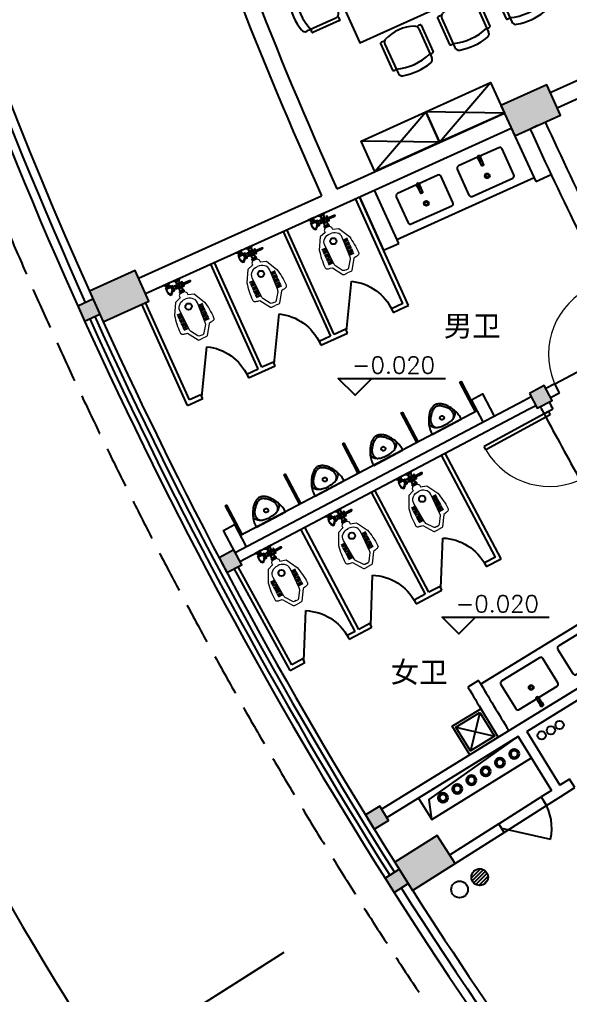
# Model space of a CAD drawing. Extents: x 13680 to 1640314, y -473492 to 65390.
# Drawn here: x 1351791 to 1358369, y -323624 to -311968 of the extents above; entities that cross this region are included whole.
import ezdxf

# ---------------------------------------------------------------- set-up
doc = ezdxf.new("R2010")
doc.units = 0
doc.header["$LTSCALE"] = 1000
doc.header["$MEASUREMENT"] = 0
doc.linetypes.add('DASH', pattern=[0.35, 0.25, -0.1])
for name, color, linetype in [('001', 93, 'Continuous'), ('ACS_FFG_FM_F', 7, 'Continuous'), ('AXIS', 1, 'Continuous'), ('COLUMN', 255, 'Continuous'), ('door', 2, 'Continuous'), ('PUB_HATCH', 8, 'Continuous'), ('VPIPE-废水', 31, 'DASH'), ('VPIPE-污水', 2, 'DASH'), ('VPIPE-通气', 3, 'Continuous'), ('WALL', 255, 'Continuous'), ('WINDOW', 2, 'Continuous'), ('卫生间洁具', 8, 'Continuous'), ('室外建筑', 8, 'Continuous'), ('装修家具', 8, 'Continuous')]:
    doc.layers.add(name, color=color, linetype=linetype)
for name, color, linetype, lineweight in [('04071 FF-TXT', 3, 'Continuous', 25), ('74071 FF-SAN', 4, 'Continuous', 20), ('ACS_DLJ_QYG', 6, 'Continuous', 50)]:
    doc.layers.add(name, color=color, linetype=linetype, lineweight=lineweight)
doc.styles.add('_TCH_DIM_T3', font='SIMPLEX', dxfattribs={"width": 0.705882, "bigfont": 'GBCBIG'})
doc.styles.add('IN-C', font='')
doc.styles.add('IN-E', font='simplex.shx')
doc.styles.get('IN-C').set_extended_font_data('SimSun')
doc.linetypes.add('FENCELINE1', pattern='A,0.25,-0.1,[133,ltypeshp.shx,S=0.1,R=0,X=-0.1,Y=0],-0.1,1', length=1.45)
doc.dimstyles.new('_TCH_ARROW&&100', dxfattribs={"dimtxt": 297.5, "dimasz": 200, "dimexe": 250, "dimexo": 300, "dimgap": 126.25, "dimtad": 1, "dimdec": 0, "dimzin": 0, "dimdsep": 46, "dimtxsty": '_TCH_DIM_T3', "dimcen": 0.09, "dimclrt": 7, "dimazin": 2, "dimtfac": 1, "dimtdec": 0, "dimtix": 1, "dimtmove": 2, "dimatfit": 3, "dimfxl": 1, "dimtolj": 1, "dimtzin": 0, "dimarcsym": 0})

# ---------------------------------------------------------------- blocks, each defined once
blk = doc.blocks.new('$DorLib2D$00000228')
at = {"color": 0}
blk.add_line((0.5, 0), (0, 0.866), dxfattribs=at)
blk.add_arc((0.5, 0), 1, 120, 180, dxfattribs=at)
blk = doc.blocks.new('A$C59BC2475')
at = {"layer": '卫生间洁具', "color": 8}
for p, q in [((42, 238), (76, 162)), ((15, 226), (50, 150))]:
    blk.add_line(p, q, dxfattribs=at)
for radius in [28.6, 19]:
    blk.add_circle((120, 29), radius, dxfattribs=at)
for centre, radius, start, end in [((22, 247), 21.9, 303.7888, 284.8126), ((22, 247), 11.7, 310.7142, 277.8871), ((22, 247), 10.2, 312.6958, 275.9055), ((23, 245), 2.73, 24.3007, 204.3007), ((298, 344), 295, 199.8088, 208.7925), ((-234, 104), 295, 19.8088, 28.7925), ((42, 203), 2.73, 204.3007, 24.3007)]:
    blk.add_arc(centre, radius, start, end, dxfattribs=at)
at = {"layer": '卫生间洁具', "color": 8, "extrusion": (-1.1128e-26, -1.18513e-26, -1)}
for centre in [(59, 165), (59, 164), (63, 156)]:
    blk.add_ellipse(centre, major_axis=(-13.3, -6), ratio=0.448066, start_param=3.141593, end_param=6.283185, dxfattribs=at)
blk = doc.blocks.new('A$C03587EE0')
at = {"layer": '装修家具', "color": 8}
for p, q in [((452, 493), (71, 487)), ((478, 538), (131, 533)), ((458, 49), (78, 44)), ((486, 5), (138, 0))]:
    blk.add_line(p, q, dxfattribs=at)
for centre, radius, start, end in [((72, 433), 54, 90.7938, 166.8568), ((750, 275), 660, 161.17, 200.4176), ((178, 511), 57.9, 164.7793, 203.647), ((131, 524), 9, 90.7938, 164.7793), ((452, 439), 54, 24.9428, 90.7938), ((478, 529), 9, 16.8083, 90.7938), ((432, 515), 57.9, 328.4736, 16.8083), ((750, 275), 750, 166.8568, 194.7308), ((81, 266), 464, 336.6448, 24.9428), ((77, 98), 54, 194.7308, 270.7938), ((185, 23), 57.9, 157.9406, 196.8083), ((138, 9), 9, 196.8083, 270.7938), ((457, 103), 54, 270.7938, 336.6448), ((485, 14), 9, 270.7938, 344.7793), ((438, 27), 57.9, 344.7793, 33.114)]:
    blk.add_arc(centre, radius, start, end, dxfattribs=at)
blk = doc.blocks.new('A$C40867F42')
at = {"layer": '装修家具', "color": 8}
blk.add_lwpolyline([(-40032, -14249), (-38832, -14249), (-38832, -11763), (-40032, -11763)], close=True, dxfattribs=at)
at = {"layer": '装修家具', "color": 8, "xscale": -1}
for p, rotation in [((-39173, -11164), 90.793803449409), ((-40630, -12003), 180.7938034227225), ((-40630, -12749), 180.7938034227225), ((-40630, -13495), 180.7938034227225)]:
    blk.add_blockref('A$C03587EE0', p, dxfattribs=dict(at, rotation=rotation))
at = {"layer": '装修家具', "color": 8}
for p, rotation in [((-38234, -12003), 179.2061965576802), ((-38233, -12749), 179.2061965576802), ((-38233, -13495), 179.2061965576802), ((-39173, -14847), 89.20619653099655)]:
    blk.add_blockref('A$C03587EE0', p, dxfattribs=dict(at, rotation=rotation))
blk = doc.blocks.new('A$C44F7551D')
at = {"layer": '装修家具', "color": 8}
for p, q in [((0, 400), (850, 0)), ((850, 400), (0, 0))]:
    blk.add_line(p, q, dxfattribs=at)
blk.add_lwpolyline([(0, 400), (0, 0), (850, 0), (850, 400)], close=True, dxfattribs=at)
blk = doc.blocks.new('A$C2B4B4DE6')
at = {"layer": '卫生间洁具', "color": 8}
for points in [[(0, 400), (400, 400), (400, 0), (0, 0)], [(33, 367), (367, 367), (367, 33), (33, 33)]]:
    blk.add_lwpolyline(points, close=True, dxfattribs=at)
for points in [[(33, 367), (367, 33)], [(33, 33), (367, 367)]]:
    blk.add_lwpolyline(points, dxfattribs=at)
blk = doc.blocks.new('A$C6CAE1B6A')
at = {"color": 8}
for p, q in [((186, 387), (186, 325)), ((209, 387), (209, 326)), ((233, 387), (233, 327)), ((257, 387), (257, 328)), ((281, 387), (281, 329)), ((305, 387), (305, 330)), ((329, 387), (329, 331)), ((353, 387), (353, 332)), ((376, 387), (376, 333)), ((732, 361), (716, 361)), ((755, 366), (732, 366)), ((770, 391), (770, 311)), ((664, 240), (622, 240)), ((753, 240), (714, 240)), ((732, 338), (716, 338)), ((755, 331), (732, 331)), ((770, 268), (770, 172)), ((663, 201), (622, 201)), ((753, 201), (715, 201)), ((186, 53), (186, 115)), ((209, 53), (209, 114)), ((233, 53), (233, 113)), ((257, 53), (257, 112)), ((281, 53), (281, 111)), ((305, 53), (305, 110)), ((329, 53), (329, 109)), ((353, 53), (353, 108)), ((376, 53), (376, 107))]:
    blk.add_line(p, q, dxfattribs=at)
for points in [[(716, 374), (712, 374), (712, 378), (706, 378), (706, 382), (671, 382), (671, 376), (646, 376), (646, 363), (631, 363), (631, 344), (646, 344), (646, 329), (661, 329), (661, 324), (667, 324), (667, 313), (707, 313), (719, 321)], [(605, 247), (605, 193)], [(622, 193), (622, 247)], [(669, 245), (669, 263), (712, 263), (712, 243)], [(712, 197), (712, 178), (669, 178), (669, 195)], [(683, 167), (683, 83), (686, 80), (686, 76), (690, 76)], [(697, 167), (697, 83), (694, 80), (694, 76), (690, 76)]]:
    blk.add_lwpolyline(points, dxfattribs=at)
for points in [[(732, 379), (716, 379), (716, 321), (732, 321)], [(719, 313), (660, 313), (660, 293), (719, 293)], [(671, 293), (709, 293), (709, 263), (671, 263)], [(718, 178), (662, 178), (662, 167), (718, 167)]]:
    blk.add_lwpolyline(points, close=True, dxfattribs=at)
for centre, radius in [((416, 220), 37.7), ((689, 220), 32.4), ((689, 220), 12)]:
    blk.add_circle(centre, radius, dxfattribs=at)
for centre, radius, start, end in [((808, 351), 55, 133.5861, 226.4139), ((614, 239), 12, 43.7102, 136.2898), ((817, 220), 67.5, 135.0245, 224.9756), ((614, 201), 12, 223.7102, 316.2898)]:
    blk.add_arc(centre, radius, start, end, dxfattribs=at)
at = {"layer": '74071 FF-SAN', "color": 8}
for points in [[(605, 220), (605, 244), (578, 269), (551, 269), (526, 343), (387, 417, 0.052543), (173, 440, 0.132929), (154, 435, 0.161391), (145, 425, 0.043176), (139, 407, 0.005173), (135, 387), (130, 361), (5, 279, 0.19508), (0, 262), (0, 220)], [(41, 220), (41, 242, -0.210701), (52, 261), (136, 319, -0.078002), (159, 324), (413, 335, -0.245665), (487, 300, -0.196051), (513, 220, -0.196051)], [(605, 220), (605, 196), (578, 171), (551, 171), (526, 97), (387, 23, -0.052543), (173, 0, -0.132929), (154, 5, -0.161391), (145, 15, -0.043176), (139, 33, -0.005173), (135, 53), (130, 79), (5, 161, -0.19508), (0, 178), (0, 220)], [(41, 220), (41, 198, 0.210701), (52, 179), (136, 121, 0.078002), (159, 116), (413, 105, 0.245665), (487, 140, 0.196051), (513, 220, 0.196051)]]:
    blk.add_lwpolyline(points, format="xyb", dxfattribs=at)
blk = doc.blocks.new('A$C2BEA3424')
at = {"layer": '卫生间洁具', "color": 8}
for points in [[(46, 0), (389, 187, 0.056281), (357, 240, 0.051243), (311, 287, 0.047086), (253, 329, 0.038643), (200, 354, 0.050944), (157, 365, 0.073316), (111, 366, 0.092337), (75, 355, 0.092337), (46, 331, 0.073316), (22, 292, 0.050944), (8, 249, 0.038643), (1, 191, 0.047086), (3, 120, 0.051243), (19, 56, 0.056281)], [(147, 222, -0.999985), (171, 179, -0.999985)]]:
    blk.add_lwpolyline(points, format="xyb", close=True, dxfattribs=at)
for points in [[(2, 135, 0.078162), (12, 112, 0.158684), (36, 94, 0.087457), (89, 84, 0.073385), (138, 92, 0.051629), (203, 119), (203, 119, 0.051629), (262, 159, 0.073385), (295, 197, 0.087457), (316, 246, 0.158684), (313, 276, 0.078162), (299, 297)], [(295, 196, 0.099174), (299, 234, 0.110283), (288, 267, 0.092873), (261, 297, 0.05733), (232, 315, 0.037877), (184, 333, 0.072182), (122, 342, 0.124936), (87, 333), (87, 333, 0.124936), (60, 308, 0.072182), (34, 252, 0.037877), (23, 201, 0.05733), (22, 167, 0.092873), (34, 128, 0.110283), (55, 102, 0.099174), (89, 84)]]:
    blk.add_lwpolyline(points, format="xyb", dxfattribs=at)
blk = doc.blocks.new('*D122')
at = {"layer": 'AXIS', "color": 0, "lineweight": -2, "transparency": 16777216}
for p, q in [((1348110, -308695), (1345758, -309379)), ((1350887, -316223), (1348654, -317231))]:
    blk.add_line(p, q, dxfattribs=at)
blk.add_arc((1402655, -292849), 59000, 196.39422, 204.10568, dxfattribs=at)
at = {"layer": 'AXIS', "color": 0, "transparency": 16777216}
for points in [[(1346022, -309510), (1346086, -309492), (1345998, -309309)], [(1348831, -316932), (1348770, -316959), (1348882, -317128)]]:
    blk.add_solid(points, dxfattribs=at)
at = {"layer": 'Defpoints', "color": 0, "transparency": 16777216}
for p in [(1402655, -292849), (1348398, -308612), (1346836, -311960), (1351161, -316099)]:
    blk.add_point(p, dxfattribs=at)
at = {"layer": 'AXIS', "color": 7, "transparency": 16777216, "insert": (1347560, -313174), "char_height": 297.5, "attachment_point": 5, "rotation": 290.25, "style": '_TCH_DIM_T3'}
blk.add_mtext('\\A1;8.1°', dxfattribs=at)
blk = doc.blocks.new('*D123')
at = {"layer": 'AXIS', "color": 0, "lineweight": -2, "transparency": 16777216}
for p, q in [((1350887, -316223), (1348654, -317231)), ((1354697, -323284), (1352629, -324596))]:
    blk.add_line(p, q, dxfattribs=at)
blk.add_arc((1402655, -292849), 59000, 204.49413, 212.20578, dxfattribs=at)
at = {"layer": 'AXIS', "color": 0, "transparency": 16777216}
for points in [[(1348934, -317324), (1348995, -317296), (1348882, -317128)], [(1352761, -324276), (1352705, -324311), (1352840, -324462)]]:
    blk.add_solid(points, dxfattribs=at)
at = {"layer": 'Defpoints', "color": 0, "transparency": 16777216}
for p in [(1402655, -292849), (1351161, -316099), (1350086, -319634), (1354951, -323123)]:
    blk.add_point(p, dxfattribs=at)
at = {"layer": 'AXIS', "color": 7, "transparency": 16777216, "insert": (1350973, -320735), "char_height": 297.5, "attachment_point": 5, "rotation": 298.35, "style": '_TCH_DIM_T3'}
blk.add_mtext('\\A1;8.1°', dxfattribs=at)
blk = doc.blocks.new('*D124')
at = {"layer": 'AXIS', "color": 0, "lineweight": -2, "transparency": 16777216}
for p, q in [((1354697, -323284), (1352629, -324596)), ((1356966, -326595), (1354996, -328050))]:
    blk.add_line(p, q, dxfattribs=at)
blk.add_arc((1402655, -292849), 59000, 212.59422, 216.25576, dxfattribs=at)
at = {"layer": 'AXIS', "color": 0, "transparency": 16777216}
for points in [[(1352919, -324649), (1352975, -324613), (1352840, -324462)], [(1355105, -327721), (1355051, -327761), (1355197, -327902)]]:
    blk.add_solid(points, dxfattribs=at)
at = {"layer": 'Defpoints', "color": 0, "transparency": 16777216}
for p in [(1402655, -292849), (1354951, -323123), (1353598, -325627), (1357208, -326417)]:
    blk.add_point(p, dxfattribs=at)
at = {"layer": 'AXIS', "color": 7, "transparency": 16777216, "insert": (1354215, -326048), "char_height": 297.5, "attachment_point": 5, "rotation": 304.425, "style": '_TCH_DIM_T3'}
blk.add_mtext('\\A1;4.05°', dxfattribs=at)
blk = doc.blocks.new('*D125')
at = {"layer": 'AXIS', "color": 0, "lineweight": -2, "transparency": 16777216}
for p, q in [((1356966, -326595), (1354996, -328050)), ((1359464, -329738), (1357601, -331329))]:
    blk.add_line(p, q, dxfattribs=at)
blk.add_arc((1402655, -292849), 59000, 216.6442, 220.30638, dxfattribs=at)
at = {"layer": 'AXIS', "color": 0, "transparency": 16777216}
for points in [[(1355289, -328082), (1355343, -328043), (1355197, -327902)], [(1357687, -330993), (1357636, -331036), (1357792, -331167)]]:
    blk.add_solid(points, dxfattribs=at)
at = {"layer": 'Defpoints', "color": 0, "transparency": 16777216}
for p in [(1402655, -292849), (1357208, -326417), (1356036, -329010), (1359692, -329543)]:
    blk.add_point(p, dxfattribs=at)
at = {"layer": 'AXIS', "color": 7, "transparency": 16777216, "insert": (1356681, -329386), "char_height": 297.5, "attachment_point": 5, "rotation": 308.4753, "style": '_TCH_DIM_T3'}
blk.add_mtext('\\A1;4.05°', dxfattribs=at)
blk = doc.blocks.new('*D126')
at = {"layer": 'AXIS', "color": 0, "lineweight": -2, "transparency": 16777216}
for p, q in [((1359464, -329738), (1357601, -331329)), ((1362177, -332696), (1360431, -334414))]:
    blk.add_line(p, q, dxfattribs=at)
blk.add_arc((1402655, -292849), 59000, 220.69483, 224.35579, dxfattribs=at)
at = {"layer": 'AXIS', "color": 0, "transparency": 16777216}
for points in [[(1357896, -331340), (1357947, -331297), (1357792, -331167)], [(1360493, -334073), (1360446, -334120), (1360609, -334239)]]:
    blk.add_solid(points, dxfattribs=at)
at = {"layer": 'Defpoints', "color": 0, "transparency": 16777216}
for p in [(1402655, -292849), (1359692, -329543), (1358707, -332213), (1362391, -332485)]:
    blk.add_point(p, dxfattribs=at)
at = {"layer": 'AXIS', "color": 7, "transparency": 16777216, "insert": (1359376, -332542), "char_height": 297.5, "attachment_point": 5, "rotation": 312.5253, "style": '_TCH_DIM_T3'}
blk.add_mtext('\\A1;4.05°', dxfattribs=at)
blk = doc.blocks.new('*D134')
at = {"layer": 'AXIS', "color": 0, "lineweight": -2, "transparency": 16777216}
for p, q in [((1345855, -292849), (1342605, -292849)), ((1393769, -348949), (1393261, -352159))]:
    blk.add_line(p, q, dxfattribs=at)
blk.add_arc((1402655, -292849), 59800, 180.19165, 260.80826, dxfattribs=at)
at = {"layer": 'AXIS', "color": 0, "transparency": 16777216}
for points in [[(1342822, -293049), (1342889, -293049), (1342855, -292849)], [(1393108, -351848), (1393097, -351914), (1393300, -351912)]]:
    blk.add_solid(points, dxfattribs=at)
at = {"layer": 'Defpoints', "color": 0, "transparency": 16777216}
for p in [(1346155, -292849), (1402655, -292849), (1349373, -319997), (1393816, -348653)]:
    blk.add_point(p, dxfattribs=at)
at = {"layer": 'AXIS', "color": 7, "transparency": 16777216, "insert": (1357392, -331507), "char_height": 297.5, "attachment_point": 5, "rotation": 310.5, "style": '_TCH_DIM_T3'}
blk.add_mtext('\\A1;81°', dxfattribs=at)
blk = doc.blocks.new('$DorLib2D$00000114')
at = {"color": 0}
blk.add_line((0.5, 0), (-0.207, 0.707), dxfattribs=at)
blk.add_arc((0.5, 0), 1, 135, 180, dxfattribs=at)
blk = doc.blocks.new('$DorLib2D$00000001')
for p, q in [((0.45, 0.975), (0.5, 0.975)), ((0.45, 0), (0.45, 0.975)), ((0.5, 0), (0.5, 0.975)), ((0.5, 0), (0.45, 0))]:
    blk.add_line(p, q)
at = {"lineweight": 13}
blk.add_arc((0.475, 0), 0.975, 91.4693, 180, dxfattribs=at)
blk = doc.blocks.new('_FZH')
blk.add_lwpolyline([(-0.5, -0.5), (0.5, -0.5), (0.5, 0.5), (-0.5, 0.5)], close=True)
at = {"layer": 'PUB_HATCH'}
blk.add_solid([(-0.5, -0.5), (0.5, -0.5), (-0.5, 0.5), (0.5, 0.5)], dxfattribs=at)
blk = doc.blocks.new('bg')
blk.add_lwpolyline([(2, 2), (0, 0), (-2, 2), (10.82, 2)])
at = {"color": 7, "style": 'IN-E'}
blk.add_attdef('LEVEL', (2, 2.61), '', height=2, dxfattribs=at)

msp = doc.modelspace()

# ---------------------------------------------------------------- hatches: boundary and pattern name
at = {"layer": '001'}
h = msp.add_hatch(dxfattribs=at)
h.set_pattern_fill('ANSI31', color=256, scale=20, style=0)
h.set_pattern_definition([(45, (760405.336, 1607531.4), (-22.4506403, 22.4506403), [])])
edge = h.paths.add_edge_path()
edge.add_arc((1357295.174, -322220.564), 100, 0, 360)
at = {"layer": 'PUB_HATCH'}
for points in [[(1352751.297, -315490.831), (1352668.997, -315308.549), (1352486.715, -315390.852), (1352569.017, -315573.133)], [(1356270.593, -322403.609), (1356439.435, -322296.459), (1356332.269, -322127.594), (1356163.428, -322234.744)]]:
    msp.add_hatch(color=256, dxfattribs=at).paths.add_polyline_path(points)

# ---------------------------------------------------------------- linework, layer by layer
at = {"layer": '001'}
for centre in [(1357295.174, -322220.564), (1357054.427, -322368.361)]:
    msp.add_circle(centre, 100, dxfattribs=at)
at = {"layer": 'ACS_DLJ_QYG'}
for centre in [(1357707.369, -320747.431), (1357537.023, -320852.228), (1357196.333, -321061.822), (1357366.678, -320957.025), (1357025.987, -321166.619), (1356855.642, -321271.417)]:
    msp.add_circle(centre, 50, dxfattribs=at)
at = {"layer": 'ACS_FFG_FM_F'}
msp.add_lwpolyline([(1356561.124, -321277.42), (1356721.872, -321530.718), (1357913.664, -320796.638), (1357756.484, -320541.144)], close=True, dxfattribs=at)
msp.add_lwpolyline([(1356721.872, -321530.718), (1356689.776, -321291.662), (1357756.484, -320541.144)], dxfattribs=at)
at = {"layer": 'AXIS'}
msp.add_line((1354950.519, -323122.917), (1351573.207, -325266.224), dxfattribs=at)
at = {"layer": 'door'}
for p, q in [((1358192.302, -316324.584), (1358986.955, -315902.059)), ((1357524.42, -321584.219), (1358031.017, -321262.723)), ((1357588.72, -321685.538), (1358095.316, -321364.042))]:
    msp.add_line(p, q, dxfattribs=at)
msp.add_arc((1402654.964, -292848.963), 50560, 208.1234915, 209.1434062, dxfattribs=at)
at = {"layer": 'VPIPE-废水', "linetype": 'Continuous'}
msp.add_circle((1358250.621, -320401.944), 50, dxfattribs=at)
at = {"layer": 'VPIPE-污水', "linetype": 'Continuous'}
msp.add_circle((1358036.23, -320526.622), 50, dxfattribs=at)
at = {"layer": 'VPIPE-通气', "linetype": 'Continuous'}
msp.add_circle((1358146.898, -320466.189), 50, dxfattribs=at)
at = {"layer": 'WALL', "color": 0}
for p, q in [((1358137.434, -312839.506), (1362512.171, -310864.239)), ((1358219.737, -313021.786), (1362594.577, -311046.473)), ((1355585.575, -313991.665), (1357590.574, -313086.374)), ((1355576.649, -314215.137), (1357672.877, -313268.654)), ((1357672.866, -313268.636), (1357966.841, -313903.971)), ((1357987.441, -313235.341), (1357896.469, -313276.862)), ((1357966.841, -313903.971), (1358149.108, -313821.576)), ((1356326.27, -314644.716), (1356038.21, -314006.734)), ((1353215.839, -315061.64), (1355403.294, -314073.968)), ((1355855.929, -314089.037), (1356143.989, -314727.019)), ((1353298.139, -315243.922), (1355576.649, -314215.137)), ((1356143.989, -314727.019), (1356326.27, -314644.716)), ((1352486.715, -315390.852), (1352668.997, -315308.549)), ((1352486.715, -315390.852), (1352569.017, -315573.133)), ((1352569.017, -315573.133), (1352751.297, -315490.831)), ((1358192.302, -316324.584), (1358085.92, -316381.148)), ((1358248.639, -316430.537), (1358192.302, -316324.584)), ((1358142.072, -316487.2), (1358248.639, -316430.537)), ((1354371.104, -318340.286), (1357821.204, -316521.901)), ((1357821.011, -316522.003), (1357909.33, -316475.043)), ((1357877.348, -316627.956), (1357965.482, -316581.095)), ((1354427.256, -318446.338), (1357877.155, -316628.059)), ((1358064.397, -316681.608), (1358169.726, -316624.102)), ((1354212.443, -318468.042), (1354250.191, -318539.661)), ((1354250.191, -318539.661), (1354250.326, -318539.59)), ((1357744.709, -320407.498), (1359142.868, -319547.345)), ((1357858.691, -320478.266), (1359205.746, -319649.553)), ((1357281.861, -319870.385), (1357154.102, -319948.983)), ((1356119.446, -321407.367), (1357744.709, -320407.498)), ((1356182.324, -321509.574), (1357756.484, -320541.144)), ((1357756.484, -320541.144), (1358152.84, -321185.412)), ((1357858.691, -320478.266), (1358254.169, -321121.106)), ((1358368.887, -321048.304), (1358254.169, -321121.106)), ((1358433.187, -321149.623), (1358368.887, -321048.304)), ((1358152.84, -321185.412), (1358031.017, -321262.723)), ((1358267.096, -321255.027), (1358433.187, -321149.623)), ((1358031.017, -321262.723), (1358095.316, -321364.042)), ((1358095.316, -321364.042), (1358267.096, -321255.027)), ((1355948.892, -321512.292), (1355949.1, -321512.164)), ((1355948.892, -321512.292), (1356011.77, -321614.5)), ((1357524.42, -321584.219), (1356935.339, -321958.061)), ((1357588.72, -321685.538), (1357524.42, -321584.219)), ((1356011.77, -321614.5), (1356011.979, -321614.371)), ((1356999.638, -322059.381), (1357588.72, -321685.538)), ((1356163.428, -322234.744), (1356332.269, -322127.594)), ((1356332.269, -322127.594), (1356439.435, -322296.459)), ((1356163.428, -322234.744), (1356270.593, -322403.609)), ((1356270.593, -322403.609), (1356439.435, -322296.459))]:
    msp.add_line(p, q, dxfattribs=at)
for points in [[(1357334.644, -316778.344), (1357194.767, -316512.949), (1357327.464, -316443.01), (1357467.341, -316708.405)], [(1354371.069, -318340.305), (1354231.192, -318074.91), (1354363.889, -318004.972), (1354503.766, -318270.366)]]:
    msp.add_lwpolyline(points, dxfattribs=at)
for centre, radius, start, end in [((1402655.046, -292848.703), 51600, 198.2536657, 204.1889629), ((1402655.046, -292848.703), 51800, 198.2504499, 204.1893915), ((1402655.055, -292848.7), 49000.008, 204.5327937, 207.8292547), ((1402655.055, -292848.7), 49200.008, 204.5323196, 207.7837736), ((1402654.964, -292848.963), 50440, 208.0135986, 208.1222783), ((1402654.964, -292848.963), 50560, 208.013329, 208.1234916), ((1400994.096, -293870.736), 51010, 210.7463229, 211.5326129), ((1401121.855, -293792.138), 51010, 210.7463229, 211.5326129)]:
    msp.add_arc(centre, radius, start, end, dxfattribs=at)
at = {"layer": 'WINDOW'}
for centre, radius, start, end in [((1402655.046, -292848.703), 54800, 179.7909126, 204.0898269), ((1402655.046, -292848.703), 55000, 196.1999999, 204.2999998), ((1402655.046, -292848.703), 54867, 204.4045541, 212.2954458), ((1402655.046, -292848.703), 55000, 204.4045541, 212.2954458), ((1402655.046, -292848.703), 54933, 204.4045541, 212.2954458), ((1402655.046, -292848.703), 54800, 204.5080452, 212.1908908), ((1402633.483, -292867.12), 54971.642, 212.5000634, 228.4999365), ((1402655.046, -292848.703), 54800, 212.6091091, 224.3409018)]:
    msp.add_arc(centre, radius, start, end, dxfattribs=at)
at = {"layer": 'WINDOW', "linetype": 'FENCELINE1', "ltscale": 0.5}
for centre, radius, start, end in [((1402657.033, -292848.499), 54901.986, 196.3039862, 204.1949805), ((1402633.483, -292867.12), 54871.642, 212.5000634, 228.4999365)]:
    msp.add_arc(centre, radius, start, end, dxfattribs=at)
at = {"layer": '卫生间洁具', "color": 9}
for p, q in [((1356305.697, -314599.145), (1357945.84, -313858.593)), ((1356376.361, -315363.18), (1355810.355, -314109.614)), ((1356442.507, -315388.174), (1355855.925, -314089.039)), ((1355556.098, -315733.542), (1354990.092, -314479.977)), ((1354944.522, -314500.553), (1355510.528, -315754.118)), ((1354644.612, -316145.093), (1354078.606, -314891.528)), ((1354690.182, -316124.518), (1354124.177, -314870.952)), ((1353799.355, -316581.602), (1353253.422, -315372.494)), ((1353824.349, -316515.456), (1353298.993, -315351.919)), ((1356376.361, -315363.18), (1356239.65, -315424.907)), ((1356260.226, -315470.477), (1356396.937, -315408.75)), ((1356396.937, -315408.75), (1356442.507, -315388.174)), ((1356396.937, -315408.75), (1356396.937, -315408.75)), ((1356239.65, -315424.907), (1356260.226, -315470.477)), ((1355510.528, -315754.118), (1355373.817, -315815.845)), ((1355394.393, -315861.415), (1355713.384, -315717.385)), ((1355692.808, -315671.815), (1355556.098, -315733.542)), ((1355713.384, -315717.385), (1355692.808, -315671.815)), ((1355373.817, -315815.845), (1355394.393, -315861.415)), ((1354528.477, -316252.39), (1354847.551, -316108.324)), ((1354826.975, -316062.753), (1354690.182, -316124.518)), ((1354847.551, -316108.324), (1354826.975, -316062.753)), ((1354507.902, -316206.82), (1354644.612, -316145.093)), ((1354507.902, -316206.82), (1354528.477, -316252.39)), ((1353961.06, -316453.729), (1353824.349, -316515.456)), ((1353981.635, -316499.299), (1353961.06, -316453.729)), ((1353799.355, -316581.602), (1353981.635, -316499.299)), ((1353799.355, -316581.602), (1353799.355, -316581.602)), ((1357264.705, -316645.646), (1354433.828, -318137.669)), ((1357550.663, -318415.167), (1356882.687, -317152.5)), ((1357483.086, -318394.351), (1356838.49, -317175.881)), ((1355997.914, -317618.518), (1356643.35, -318838.585)), ((1356687.547, -318815.204), (1356042.147, -317595.205)), ((1355803.534, -319282.861), (1355157.561, -318061.777)), ((1355847.731, -319259.48), (1355201.757, -318038.396)), ((1357483.086, -318394.351), (1357350.496, -318464.493)), ((1357373.877, -318508.69), (1357550.663, -318415.167)), ((1355027.284, -319750.075), (1354360.262, -318532.851)), ((1355047.455, -319682.839), (1354404.455, -318509.452)), ((1357350.496, -318464.493), (1357373.877, -318508.69)), ((1356534.141, -318952.924), (1356843.517, -318789.259)), ((1356820.136, -318745.062), (1356687.547, -318815.204)), ((1356843.517, -318789.259), (1356820.136, -318745.062)), ((1356643.35, -318838.585), (1356510.76, -318908.727)), ((1356510.76, -318908.727), (1356534.141, -318952.924)), ((1357303.263, -319915.921), (1358839.979, -318970.528)), ((1355733.762, -319376.249), (1356003.781, -319233.493)), ((1355980.401, -319189.296), (1355847.731, -319259.48)), ((1356003.781, -319233.493), (1355980.401, -319189.296)), ((1355803.534, -319282.861), (1355710.381, -319332.052)), ((1355710.381, -319332.052), (1355733.762, -319376.249)), ((1355180.022, -319612.621), (1355047.455, -319682.839)), ((1355203.402, -319656.817), (1355180.022, -319612.621)), ((1355027.284, -319750.075), (1355203.402, -319656.817))]:
    msp.add_line(p, q, dxfattribs=at)
for points in [[(1357269.777, -313615.225), (1357041.566, -313718.27, 0.414213562), (1357026.569, -313757.958), (1357166.488, -314067.833, 0.414213562), (1357206.176, -314082.829), (1357689.217, -313864.721, 0.414213562), (1357704.213, -313825.033), (1357564.294, -313515.158, 0.414213562), (1357524.607, -313500.162), (1357296.395, -313603.206)], [(1356540.658, -313944.445), (1356312.447, -314047.49, 0.414213562), (1356297.451, -314087.178), (1356437.369, -314397.053, 0.414213562), (1356477.057, -314412.049), (1356960.098, -314193.941, 0.414213562), (1356975.094, -314154.253), (1356835.176, -313844.378, 0.414213562), (1356795.488, -313829.382), (1356567.277, -313932.426)], [(1358688.129, -319650.996), (1358901.397, -319519.789, 0.414213562), (1358911.229, -319478.517), (1358733.07, -319188.932, 0.414213562), (1358691.799, -319179.1), (1358240.387, -319456.818, 0.414213562), (1358230.555, -319498.09), (1358408.714, -319787.675, 0.414213562), (1358449.985, -319797.507), (1358663.253, -319666.3)], [(1358006.753, -320070.193), (1358220.021, -319938.986, 0.414213562), (1358229.852, -319897.714), (1358051.694, -319608.129, 0.414213562), (1358010.422, -319598.297), (1357559.01, -319876.015, 0.414213562), (1357549.179, -319917.287), (1357727.337, -320206.872, 0.414213562), (1357768.609, -320216.704), (1357981.877, -320085.497)]]:
    msp.add_lwpolyline(points, format="xyb", dxfattribs=at)
for points in [[(1357245.123, -316656.455), (1357058.55, -316302.46), (1357071.577, -316295.594), (1357258.15, -316649.589)], [(1356544.039, -317025.964), (1356357.465, -316671.969), (1356370.492, -316665.103), (1356557.066, -317019.098)], [(1355842.954, -317395.472), (1355656.38, -317041.478), (1355669.407, -317034.612), (1355855.981, -317388.606)], [(1355141.87, -317764.981), (1354955.296, -317410.987), (1354968.323, -317404.121), (1355154.897, -317758.115)], [(1354440.785, -318134.49), (1354254.211, -317780.495), (1354267.238, -317773.629), (1354453.812, -318127.624)]]:
    msp.add_lwpolyline(points, dxfattribs=at)
at = {"layer": '室外建筑', "linetype": 'DASH', "ltscale": 2}
msp.add_arc((1402655.046, -292848.703), 55400, 179.1726169, 261.8263191, dxfattribs=at)

# ---------------------------------------------------------------- block references
at = {"color": 9, "rotation": 359.2367103465567}
for p in [(1356682.254, -316927.751), (1355981.169, -317297.259), (1355280.085, -317666.768), (1354579, -318036.277)]:
    msp.add_blockref('A$C2BEA3424', p, dxfattribs=at)
at = {"layer": '04071 FF-TXT', "color": 9}
ref = msp.add_blockref('bg', (1355804.044, -316459.811), dxfattribs=dict(at, xscale=100, yscale=100, zscale=100))
ref.add_attrib('LEVEL', '-0.020', (1355766.315, -316199.271), dxfattribs={"layer": '0', "color": 7, "height": 200, "style": 'IN-E'})
ref = msp.add_blockref('bg', (1357045.579, -319313.33), dxfattribs=dict(at, xscale=100, yscale=100, zscale=100))
ref.add_attrib('LEVEL', '-0.020', (1357007.849, -319052.79), dxfattribs={"layer": '0', "color": 7, "height": 200, "style": 'IN-E'})
at = {"layer": 'COLUMN'}
for p, xscale, yscale, zscale, rotation in [((1357904.77, -313053.227), 600.0000000000225, 400.0000000001455, 400.0000000001496, 24.29999999999866), ((1352983.151, -315275.313), 600.0000000000588, 399.9999999999127, 399.9999999999046, 24.29893605636151), ((1356639.174, -322051.263), 399.9999999999688, 600.0000000000873, 600.0000000000781, 302.39999994225)]:
    msp.add_blockref('_FZH', p, dxfattribs=dict(at, xscale=xscale, yscale=yscale, zscale=zscale, rotation=rotation))
at = {"layer": 'COLUMN', "linetype": 'ByBlock'}
for p, xscale, yscale, zscale, rotation in [((1358024.802, -316479.424), 199.9999999999731, 199.9999999999731, 199.9999999999731, 297.8999999656256), ((1354313.205, -318444.64), 200.0000000000223, 200.0000000000223, 200.0000000000223, 297.9002074245775), ((1356065.725, -321510.889), 199.999999999992, 199.999999999992, 199.999999999992, 301.6001937882947)]:
    msp.add_blockref('_FZH', p, dxfattribs=dict(at, xscale=xscale, yscale=yscale, zscale=zscale, rotation=rotation))
at = {"layer": 'door', "zscale": 120}
for name, p, xscale, yscale, rotation in [('$DorLib2D$00000001', (1358617.797, -316166.298), 899.9999999999942, 899.9999999999942, 28.00000275393619), ('$DorLib2D$00000001', (1358332.704, -317047.821), 899.9999999999925, 899.9999999999925, 118.633448855109), ('$DorLib2D$00000114', (1357809.868, -321474.131), 599.9999999999957, 599.9999999999957, 212.3999999422771)]:
    msp.add_blockref(name, p, dxfattribs=dict(at, xscale=xscale, yscale=yscale, rotation=rotation))
at = {"layer": '卫生间洁具', "color": 9}
for p in [(1357265.511, -313865.642), (1356536.393, -314194.862)]:
    msp.add_blockref('A$C59BC2475', p, dxfattribs=at)
for name, p, rotation in [('A$C6CAE1B6A', (1355915.382, -314907.582), 114.1001880279093), ('A$C6CAE1B6A', (1355049.548, -315298.52), 114.1001880279093), ('A$C6CAE1B6A', (1354183.633, -315689.495), 114.1001880279093), ('A$C6CAE1B6A', (1356995.633, -317962.377), 117.8797223631451), ('A$C6CAE1B6A', (1356155.057, -318405.014), 117.8797223631451), ('A$C6CAE1B6A', (1355313.343, -318849.033), 117.8797223631451), ('A$C59BC2475', (1358025.944, -319909.43), 187.3000226344192), ('A$C2B4B4DE6', (1356965.814, -320417.044), 301.5999999654147)]:
    msp.add_blockref(name, p, dxfattribs=dict(at, rotation=rotation))
at = {"layer": '卫生间洁具', "color": 9, "yscale": 600, "zscale": 50}
for p, xscale, rotation in [((1355976.517, -315571.146), -599.9999999999723, 24.29997653109818), ((1355110.684, -315962.084), -599.9999999999723, 24.29997653109818), ((1354244.769, -316353.06), -599.9999999999841, 24.29997653110074), ((1357097.006, -318626.876), -599.999999999994, 27.87957279987568), ((1356257.271, -319071.11), -599.9999999999803, 27.8795727998732), ((1355456.928, -319494.504), -599.9999999999669, 27.87957279987072)]:
    msp.add_blockref('$DorLib2D$00000228', p, dxfattribs=dict(at, xscale=xscale, rotation=rotation))
at = {"layer": '装修家具', "color": 8, "rotation": 294.2990708390514}
msp.add_blockref('A$C40867F42', (1384825.472, -341773.06), dxfattribs=at)
at = {"layer": '装修家具', "color": 8, "xscale": -1, "rotation": 204.2999773302946}
for p in [(1356651.275, -313071.599), (1355876.582, -313421.386)]:
    msp.add_blockref('A$C44F7551D', p, dxfattribs=at)

# ---------------------------------------------------------------- texts
at = {"color": 9, "style": 'IN-C'}
for s, p in [('男卫', (1356865.001, -315755.921)), ('女卫', (1356229.761, -319895.593))]:
    msp.add_text(s, height=250, dxfattribs=at).set_placement(p)

# ---------------------------------------------------------------- dimensions: what is measured, and where the dimension line sits
at = {"layer": 'AXIS'}
for base, p1, p2, picture, middle in [((1349372.845, -319997.313), (1346155.046, -292848.726), (1393816.386, -348653.076), '*D134', (1357391.85, -331507.061)), ((1346836, -311959.801), (1348398.453, -308611.7), (1351160.724, -316099.181), '*D122', (1347559.744, -313174.383)), ((1350085.633, -319634.086), (1351160.724, -316099.181), (1354950.519, -323122.917), '*D123', (1350973.307, -320734.603)), ((1353598.335, -325627.341), (1354950.519, -323122.917), (1357207.81, -326416.526), '*D124', (1354214.731, -326047.52)), ((1356036.02, -329010.372), (1357207.81, -326416.526), (1359692.499, -329542.974), '*D125', (1356680.623, -329386.054)), ((1358706.578, -332212.8), (1359692.499, -329542.974), (1362390.978, -332485.236), '*D126', (1359375.964, -332541.86))]:
    dim = msp.add_angular_dim_3p(base=base, center=(1402655.046, -292848.703), p1=p1, p2=p2, dimstyle='_TCH_ARROW&&100', dxfattribs=at)
    dim.commit()
    dim.dimension.update_dxf_attribs({"geometry": picture, "text_midpoint": middle})

doc.saveas('drawing.dxf')
